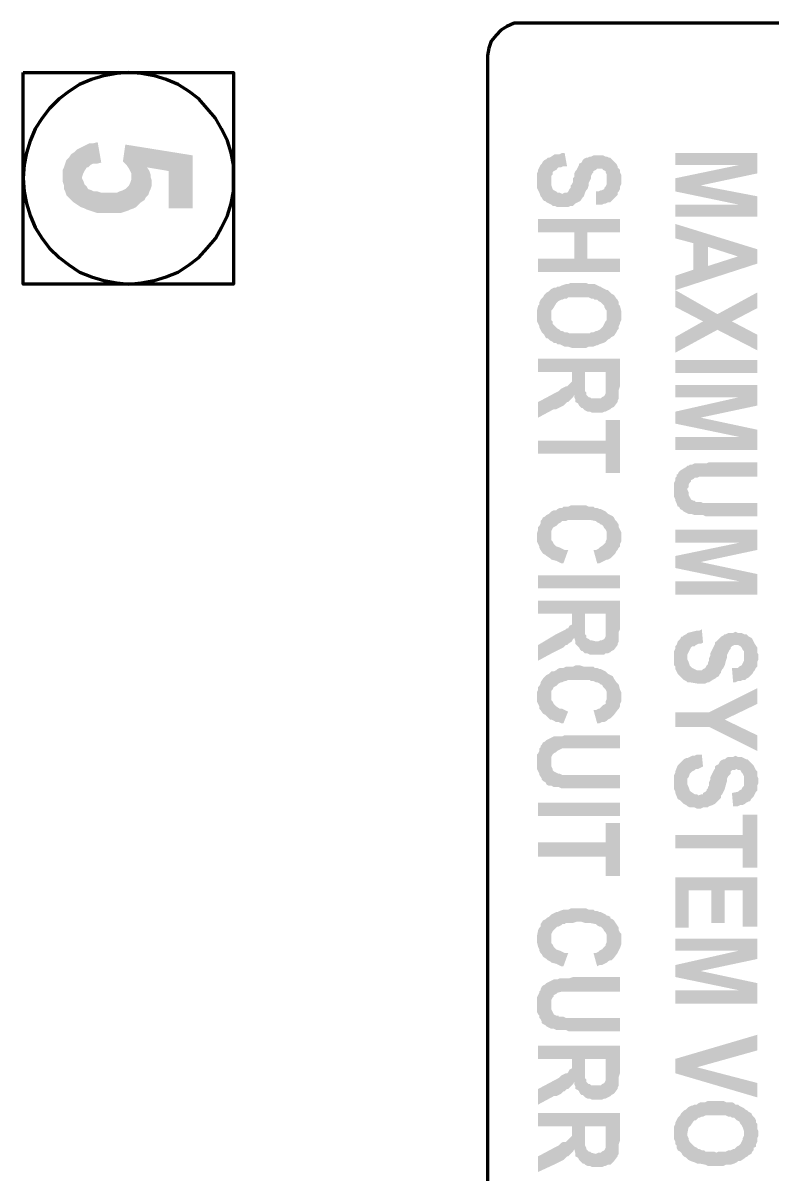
# Model space of a CAD drawing. Header units: inches. Extents: x -186 to 186, y -282 to 282.
# Drawn here: x -147.11 to -124.03, y -114.46 to -79 of the extents above; entities that cross this region are included whole.
import ezdxf

# ---------------------------------------------------------------- set-up
doc = ezdxf.new("R2010")
doc.units = ezdxf.units.IN
doc.header["$MEASUREMENT"] = 0
doc.layers.add('H', color=7, linetype='CONTINUOUS', lineweight=100)
doc.layers.add('P', color=250, linetype='CONTINUOUS', lineweight=100)

msp = doc.modelspace()

# ---------------------------------------------------------------- hatches: boundary and pattern name
at = {"layer": 'H', "linetype": 'Continuous'}
for points in [[(-144.704, -83.296), (-144.815, -82.667), (-144.963, -82.704), (-145.074, -82.704), (-145.296, -82.815), (-145.37, -82.852), (-145.444, -82.889), (-145.519, -82.963), (-145.63, -83.037), (-145.704, -83.148), (-145.778, -83.222), (-145.815, -83.333), (-145.852, -83.444), (-145.889, -83.519), (-145.889, -83.63), (-145.889, -83.889), (-145.852, -84), (-145.852, -84.111), (-145.815, -84.185), (-145.778, -84.296), (-145.704, -84.37), (-145.63, -84.444), (-145.556, -84.519), (-145.444, -84.593), (-145.333, -84.667), (-145.296, -83.778), (-145.296, -83.741), (-145.259, -83.63), (-145.222, -83.556), (-145.148, -83.444), (-145.111, -83.444), (-145.037, -83.37), (-144.963, -83.333), (-144.852, -83.333)], [(-141.889, -84.704), (-141.889, -83.074), (-143.963, -82.741), (-144.037, -83.259), (-144, -83.296), (-143.926, -83.37), (-143.852, -83.481), (-143.815, -83.556), (-143.778, -83.63), (-143.778, -83.741), (-143.704, -84.704), (-143.63, -84.667), (-143.556, -84.593), (-143.481, -84.519), (-143.37, -84.444), (-143.333, -84.37), (-143.296, -83.444), (-142.63, -83.556), (-142.63, -84.704)], [(-128.704, -83.815), (-128.704, -83.741), (-128.704, -83.667), (-128.741, -83.593), (-128.741, -83.519), (-128.778, -83.481), (-128.815, -83.444), (-128.815, -83.407), (-128.852, -83.333), (-128.889, -83.296), (-128.926, -83.259), (-129, -83.185), (-129.037, -83.148), (-129.074, -83.148), (-129.148, -83.111), (-129.185, -83.111), (-129.259, -83.074), (-129.333, -83.074), (-129.407, -83.074), (-129.481, -83.074), (-129.556, -83.074), (-129.63, -83.111), (-129.667, -83.111), (-129.741, -83.148), (-129.778, -83.148), (-129.852, -83.185), (-129.889, -83.222), (-129.926, -83.296), (-130, -83.333), (-130, -83.37), (-130.037, -83.444), (-130.074, -83.519), (-130.111, -83.556), (-130.148, -83.63), (-130.148, -83.741), (-130.185, -83.778), (-130.185, -83.889), (-130.222, -83.963), (-130.259, -84), (-130.259, -84.074), (-130.296, -84.111), (-130.333, -84.185), (-130.37, -84.222), (-130.407, -84.222), (-130.444, -84.222), (-130.519, -84.259), (-130.593, -84.222), (-130.667, -84.222), (-130.704, -84.185), (-130.778, -84.148), (-130.815, -84.111), (-130.852, -84), (-130.852, -83.926), (-130.852, -83.852), (-130.926, -83.148), (-130.963, -83.148), (-131, -83.185), (-131.074, -83.222), (-131.111, -83.259), (-131.148, -83.333), (-131.185, -83.37), (-131.259, -83.519), (-131.259, -83.556), (-131.296, -83.63), (-131.296, -83.704), (-131.296, -83.926), (-131.296, -84), (-131.296, -84.074), (-131.259, -84.148), (-131.222, -84.222), (-131.185, -84.333), (-131.148, -84.37), (-131.111, -84.444), (-131.074, -84.481), (-131.037, -84.481), (-131, -84.519), (-130.926, -84.556), (-130.852, -84.593), (-130.815, -84.63), (-130.741, -84.63), (-130.667, -84.667), (-130.593, -84.667), (-130.481, -84.667), (-130.407, -84.667), (-130.333, -84.667), (-130.259, -84.63), (-130.185, -84.63), (-130.111, -84.556), (-130.037, -84.519), (-129.963, -84.481), (-129.889, -84.37), (-129.852, -84.333), (-129.815, -84.222), (-129.778, -84.148), (-129.741, -84.111), (-129.704, -84), (-129.704, -83.926), (-129.667, -83.852), (-129.63, -83.778), (-129.63, -83.704), (-129.593, -83.63), (-129.556, -83.593), (-129.556, -83.556), (-129.481, -83.519), (-129.444, -83.481), (-129.37, -83.481), (-129.296, -83.481), (-129.259, -83.519), (-129.185, -83.556), (-129.185, -83.593), (-129.148, -83.667), (-129.148, -83.741), (-129.148, -83.815), (-129.111, -84.519), (-129.037, -84.519), (-129, -84.481), (-128.963, -84.444), (-128.889, -84.37), (-128.852, -84.333), (-128.815, -84.296), (-128.815, -84.222), (-128.778, -84.185), (-128.741, -84.111), (-128.741, -84.037), (-128.704, -83.963), (-128.704, -83.889)], [(-130.37, -83.407), (-130.444, -83), (-130.519, -83), (-130.593, -83.037), (-130.667, -83.037), (-130.741, -83.037), (-130.852, -83.111), (-130.926, -83.148), (-130.852, -83.852), (-130.852, -83.778), (-130.852, -83.704), (-130.815, -83.667), (-130.815, -83.593), (-130.778, -83.556), (-130.704, -83.519), (-130.667, -83.481), (-130.63, -83.444), (-130.556, -83.444), (-130.481, -83.407)], [(-124.519, -83.63), (-124.519, -83), (-127.037, -83), (-127.037, -83.37), (-125.074, -83.37)], [(-143.148, -83.889), (-143.148, -83.852), (-143.185, -83.741), (-143.185, -83.667), (-143.222, -83.556), (-143.296, -83.444), (-143.333, -84.37), (-143.259, -84.296), (-143.222, -84.185), (-143.185, -84.111), (-143.148, -84)], [(-124.519, -83.63), (-125.074, -83.37), (-127.037, -83.778), (-126.259, -84)], [(-143.704, -84.704), (-143.778, -83.741), (-143.778, -83.815), (-143.815, -83.926), (-143.852, -84), (-143.963, -84.111), (-144.037, -84.148), (-144.148, -84.185), (-144.222, -84.222), (-144.37, -84.222), (-144.593, -84.222), (-144.704, -84.222), (-144.815, -84.185), (-144.926, -84.185), (-145, -84.148), (-145.111, -84.111), (-145.148, -84.037), (-145.222, -83.963), (-145.259, -83.852), (-145.296, -83.778), (-145.333, -84.667), (-145.222, -84.704), (-145.148, -84.741), (-145.037, -84.778), (-144.926, -84.815), (-144.815, -84.852), (-144.704, -84.852), (-144.593, -84.852), (-144.333, -84.852), (-144.222, -84.852), (-144.111, -84.852), (-144, -84.815), (-143.889, -84.778), (-143.815, -84.741)], [(-129.111, -84.519), (-129.148, -83.815), (-129.148, -83.889), (-129.148, -83.963), (-129.185, -84.037), (-129.222, -84.074), (-129.222, -84.111), (-129.296, -84.148), (-129.333, -84.148), (-129.407, -84.185), (-129.481, -84.185), (-129.481, -84.593), (-129.37, -84.593), (-129.296, -84.593), (-129.222, -84.556), (-129.185, -84.556)], [(-124.519, -84.963), (-124.519, -84.333), (-126.259, -84), (-127.037, -83.778), (-127.037, -84.185), (-125.074, -84.593)], [(-124.519, -84.963), (-125.074, -84.593), (-127.037, -84.593), (-127.037, -84.963)], [(-128.741, -85.444), (-128.741, -85.037), (-131.259, -85.037), (-131.259, -85.444), (-130.148, -85.444), (-130.148, -86.259), (-129.741, -85.444)], [(-128.741, -86.667), (-128.741, -86.259), (-129.741, -86.259), (-129.741, -85.444), (-130.148, -86.259), (-131.259, -86.259), (-131.259, -86.667)], [(-124.519, -86.407), (-124.519, -85.963), (-127.037, -85.185), (-127.037, -85.63), (-126.481, -85.778), (-126.481, -86.593), (-126.037, -85.889), (-125.111, -86.185)], [(-124.519, -86.407), (-125.111, -86.185), (-126.037, -86.481), (-126.037, -85.889), (-126.481, -86.593), (-127.037, -86.778), (-127.037, -87.222)], [(-128.704, -88), (-128.704, -87.926), (-128.704, -87.852), (-128.741, -87.704), (-128.778, -87.667), (-128.778, -87.593), (-128.815, -87.519), (-128.852, -87.481), (-128.926, -87.37), (-129, -87.333), (-129.037, -87.296), (-129.111, -87.222), (-129.148, -87.222), (-129.222, -87.185), (-129.296, -87.148), (-129.333, -87.111), (-129.37, -87.111), (-129.444, -87.074), (-129.519, -87.037), (-129.63, -87.037), (-129.704, -87.037), (-129.778, -87), (-129.852, -87), (-129.926, -87), (-130.111, -87), (-130.185, -87), (-130.259, -87), (-130.333, -87.037), (-130.407, -87.037), (-130.519, -87.074), (-130.593, -87.111), (-130.667, -87.111), (-130.704, -87.148), (-130.778, -87.148), (-130.852, -87.185), (-130.889, -87.222), (-130.926, -87.259), (-131, -87.296), (-131.037, -87.333), (-131.074, -87.37), (-131.111, -87.444), (-131.148, -87.481), (-131.185, -87.519), (-131.222, -87.593), (-131.222, -87.667), (-131.259, -87.704), (-131.296, -87.852), (-131.296, -88.111), (-131.296, -88.185), (-131.259, -88.259), (-131.222, -88.333), (-131.222, -88.37), (-131.185, -88.444), (-131.148, -88.519), (-131.111, -88.556), (-131.074, -88.593), (-131.037, -88.667), (-131, -88.704), (-130.963, -88.704), (-130.926, -88.741), (-130.889, -88.778), (-130.852, -88), (-130.852, -87.926), (-130.852, -87.852), (-130.815, -87.815), (-130.704, -87.63), (-130.667, -87.593), (-130.63, -87.556), (-130.556, -87.519), (-130.519, -87.519), (-130.444, -87.481), (-130.37, -87.481), (-130.333, -87.444), (-130.222, -87.444), (-130.185, -87.444), (-130.074, -87.444), (-129.926, -87.444), (-129.852, -87.444), (-129.778, -87.444), (-129.704, -87.444), (-129.63, -87.481), (-129.556, -87.481), (-129.519, -87.519), (-129.444, -87.519), (-129.407, -87.556), (-129.333, -87.593), (-129.296, -87.63), (-129.222, -87.704), (-129.222, -87.741), (-129.185, -87.815), (-129.148, -87.852), (-129.148, -87.926), (-129.148, -88), (-129.111, -88.741), (-129.037, -88.704), (-129, -88.667), (-128.926, -88.63), (-128.852, -88.519), (-128.815, -88.444), (-128.778, -88.407), (-128.778, -88.333), (-128.741, -88.259), (-128.741, -88.222), (-128.704, -88.148), (-128.704, -88.074)], [(-125.741, -87.963), (-127.037, -87.222), (-127.037, -87.741), (-126.185, -88.185)], [(-124.519, -87.778), (-124.519, -87.296), (-125.741, -87.963), (-126.185, -88.185), (-127.037, -88.667), (-127.037, -89.148), (-125.741, -88.444), (-125.296, -88.185)], [(-129.111, -88.741), (-129.148, -88), (-129.148, -88.074), (-129.148, -88.148), (-129.185, -88.185), (-129.222, -88.259), (-129.259, -88.333), (-129.296, -88.37), (-129.333, -88.407), (-129.37, -88.444), (-129.444, -88.481), (-129.481, -88.481), (-129.556, -88.519), (-129.63, -88.519), (-129.667, -88.556), (-129.741, -88.556), (-129.815, -88.556), (-129.889, -88.556), (-130, -88.556), (-130.074, -88.556), (-130.148, -88.556), (-130.222, -88.556), (-130.296, -88.556), (-130.37, -88.519), (-130.444, -88.519), (-130.519, -88.481), (-130.556, -88.481), (-130.593, -88.444), (-130.667, -88.407), (-130.704, -88.37), (-130.778, -88.296), (-130.815, -88.259), (-130.815, -88.185), (-130.852, -88.148), (-130.852, -88.074), (-130.852, -88), (-130.889, -88.778), (-130.815, -88.815), (-130.778, -88.852), (-130.704, -88.852), (-130.667, -88.889), (-130.593, -88.889), (-130.519, -88.926), (-130.444, -88.963), (-130.37, -88.963), (-130.333, -88.963), (-130.222, -89), (-130.074, -89), (-130, -89), (-129.926, -89), (-129.778, -89), (-129.704, -88.963), (-129.63, -88.963), (-129.556, -88.963), (-129.481, -88.926), (-129.444, -88.926), (-129.37, -88.889), (-129.259, -88.852), (-129.185, -88.815), (-129.148, -88.778)], [(-124.519, -89.074), (-124.519, -88.593), (-125.296, -88.185), (-125.741, -88.444)], [(-128.741, -90.185), (-128.741, -89.333), (-131.259, -89.333), (-131.259, -89.741), (-130.222, -89.741), (-130.222, -89.815), (-130.185, -90.519), (-130.148, -90.444), (-130.148, -90.519), (-130.111, -90.593), (-130.111, -90.667), (-130.037, -90.704), (-130, -90.778), (-129.963, -90.815), (-129.926, -90.852), (-129.889, -90.852), (-129.852, -90.889), (-129.815, -89.741), (-129.185, -89.741), (-129.185, -90.963), (-129.111, -90.926), (-129.037, -90.889), (-129, -90.852), (-128.926, -90.815), (-128.815, -90.667), (-128.815, -90.63), (-128.778, -90.556), (-128.778, -90.519), (-128.778, -90.444), (-128.778, -90.296)], [(-127.037, -89.778), (-124.519, -89.778), (-124.519, -89.37), (-127.037, -89.37)], [(-130.185, -90.519), (-130.222, -89.815), (-130.222, -89.889), (-130.222, -89.963), (-130.222, -90.037), (-130.296, -90.111), (-130.333, -90.148), (-130.37, -90.185), (-130.407, -90.185), (-130.481, -90.222), (-130.556, -90.259), (-130.63, -90.333), (-130.704, -90.37), (-131.259, -90.667), (-131.259, -91.148), (-130.778, -90.889), (-130.704, -90.889), (-130.63, -90.852), (-130.556, -90.815), (-130.481, -90.778), (-130.444, -90.741), (-130.407, -90.704), (-130.37, -90.667), (-130.333, -90.667), (-130.296, -90.63), (-130.222, -90.556)], [(-129.185, -90.963), (-129.185, -90.037), (-129.185, -90.222), (-129.185, -90.296), (-129.185, -90.37), (-129.185, -90.407), (-129.222, -90.481), (-129.296, -90.519), (-129.333, -90.556), (-129.407, -90.556), (-129.481, -90.556), (-129.556, -90.556), (-129.63, -90.556), (-129.667, -90.519), (-129.704, -90.519), (-129.778, -90.444), (-129.778, -90.407), (-129.778, -90.37), (-129.815, -90.333), (-129.815, -90.222), (-129.815, -90.148), (-129.815, -89.741), (-129.852, -90.889), (-129.815, -90.926), (-129.741, -90.963), (-129.667, -90.963), (-129.593, -91), (-129.296, -91), (-129.222, -90.963)], [(-124.519, -90.778), (-124.519, -90.148), (-127.037, -90.148), (-127.037, -90.519), (-125.074, -90.519)], [(-124.519, -90.778), (-125.074, -90.519), (-127.037, -90.963), (-126.259, -91.148)], [(-124.519, -92.148), (-124.519, -91.519), (-126.259, -91.148), (-127.037, -90.963), (-127.037, -91.333), (-125.074, -91.741)], [(-128.741, -92.852), (-128.741, -91.222), (-129.185, -91.222), (-129.185, -91.852), (-131.259, -91.852), (-131.259, -92.259), (-129.185, -92.259), (-129.185, -92.852)], [(-124.519, -92.148), (-125.074, -91.741), (-127.037, -91.741), (-127.037, -92.148)], [(-124.519, -92.963), (-124.519, -92.519), (-126, -92.519), (-126.074, -92.556), (-126.222, -92.556), (-126.333, -92.556), (-126.37, -92.556), (-126.444, -92.556), (-126.519, -92.593), (-126.556, -92.593), (-126.593, -92.593), (-126.63, -92.63), (-126.667, -92.63), (-126.667, -93.37), (-126.667, -93.333), (-126.63, -93.296), (-126.63, -93.222), (-126.593, -93.148), (-126.556, -93.111), (-126.556, -93.074), (-126.481, -93.037), (-126.444, -93), (-126.37, -93), (-126.296, -92.963), (-126.148, -92.963), (-126.074, -92.963), (-125.889, -92.963)], [(-124.519, -94.185), (-124.519, -93.778), (-126.185, -93.778), (-126.259, -93.741), (-126.333, -93.741), (-126.37, -93.741), (-126.407, -93.741), (-126.444, -93.704), (-126.481, -93.704), (-126.556, -93.667), (-126.593, -93.593), (-126.63, -93.519), (-126.63, -93.444), (-126.667, -93.37), (-126.667, -92.63), (-126.704, -92.667), (-126.889, -92.778), (-126.926, -92.815), (-126.963, -92.889), (-127, -92.889), (-127, -92.963), (-127.037, -93), (-127.037, -93.074), (-127.074, -93.148), (-127.074, -93.222), (-127.074, -93.519), (-127.074, -93.593), (-127.037, -93.667), (-127.037, -93.704), (-127, -93.778), (-126.963, -93.889), (-126.926, -93.889), (-126.889, -93.963), (-126.815, -94), (-126.778, -94.037), (-126.704, -94.074), (-126.63, -94.111), (-126.556, -94.111), (-126.444, -94.148), (-126.407, -94.148), (-126.333, -94.148), (-126.185, -94.148), (-126.111, -94.185), (-125.852, -94.185)], [(-129.111, -94.111), (-129.148, -94.074), (-129.185, -94.037), (-129.259, -94), (-129.333, -93.963), (-129.37, -93.963), (-129.444, -93.926), (-129.519, -93.926), (-129.556, -93.889), (-129.63, -93.889), (-129.704, -93.889), (-129.778, -93.852), (-129.852, -93.852), (-129.963, -93.852), (-130.111, -93.852), (-130.185, -93.852), (-130.259, -93.852), (-130.333, -93.889), (-130.407, -93.889), (-130.481, -93.889), (-130.519, -93.926), (-130.593, -93.926), (-130.667, -93.963), (-130.704, -94), (-130.778, -94), (-130.852, -94.037), (-130.889, -94.074), (-130.852, -94.778), (-130.852, -94.704), (-130.852, -94.63), (-130.815, -94.556), (-130.778, -94.519), (-130.704, -94.481), (-130.667, -94.444), (-130.63, -94.407), (-130.556, -94.37), (-130.519, -94.333), (-130.444, -94.333), (-130.407, -94.333), (-130.333, -94.296), (-130.259, -94.296), (-130.185, -94.296), (-130.074, -94.296), (-129.926, -94.296), (-129.815, -94.296), (-129.741, -94.296), (-129.667, -94.296), (-129.481, -94.333), (-129.444, -94.37), (-129.37, -94.407), (-129.333, -94.444), (-129.296, -94.444), (-129.259, -94.481), (-129.222, -94.556), (-129.185, -94.593), (-129.148, -94.667), (-129.148, -94.741), (-129.148, -94.815)], [(-130.333, -95.222), (-130.37, -95.222), (-130.444, -95.222), (-130.593, -95.148), (-130.704, -95.111), (-130.741, -95.074), (-130.778, -95.037), (-130.815, -94.963), (-130.852, -94.926), (-130.852, -94.852), (-130.852, -94.778), (-130.889, -94.074), (-130.926, -94.111), (-131, -94.148), (-131.037, -94.185), (-131.111, -94.222), (-131.148, -94.296), (-131.185, -94.333), (-131.185, -94.407), (-131.222, -94.481), (-131.259, -94.519), (-131.259, -94.593), (-131.296, -94.704), (-131.296, -94.889), (-131.296, -94.963), (-131.259, -95.037), (-131.222, -95.111), (-131.222, -95.148), (-131.185, -95.222), (-131.111, -95.333), (-131.037, -95.37), (-131, -95.407), (-130.889, -95.481), (-130.852, -95.519), (-130.704, -95.556), (-130.63, -95.593), (-130.556, -95.63), (-130.481, -95.63)], [(-128.704, -94.815), (-128.704, -94.778), (-128.704, -94.704), (-128.704, -94.667), (-128.741, -94.593), (-128.778, -94.519), (-128.778, -94.444), (-128.852, -94.333), (-128.889, -94.296), (-128.926, -94.222), (-128.963, -94.185), (-129.037, -94.148), (-129.111, -94.111), (-129.148, -94.815), (-129.148, -94.889), (-129.185, -94.963), (-129.185, -95), (-129.259, -95.074), (-129.37, -95.148), (-129.407, -95.185), (-129.481, -95.222), (-129.556, -95.222), (-129.444, -95.63), (-129.37, -95.63), (-129.296, -95.593), (-129.222, -95.556), (-129.148, -95.519), (-129.111, -95.519), (-129.037, -95.481), (-129, -95.444), (-128.926, -95.37), (-128.889, -95.333), (-128.852, -95.259), (-128.815, -95.222), (-128.778, -95.148), (-128.741, -95.111), (-128.741, -95.037), (-128.704, -94.963), (-128.704, -94.889)], [(-124.519, -95.222), (-124.519, -94.593), (-127.037, -94.593), (-127.037, -95), (-125.074, -95)], [(-124.519, -95.222), (-125.074, -95), (-127.037, -95.407), (-126.259, -95.593)], [(-124.519, -96.593), (-124.519, -95.963), (-126.259, -95.593), (-127.037, -95.407), (-127.037, -95.778), (-125.074, -96.185)], [(-131.259, -96.407), (-128.741, -96.407), (-128.741, -96), (-131.259, -96)], [(-124.519, -96.593), (-125.074, -96.185), (-127.037, -96.185), (-127.037, -96.593)], [(-128.741, -97.667), (-128.741, -96.778), (-131.259, -96.778), (-131.259, -97.185), (-130.222, -97.185), (-130.222, -97.296), (-130.185, -97.963), (-130.148, -97.926), (-130.111, -98.037), (-130.111, -98.111), (-130.037, -98.185), (-130, -98.222), (-129.963, -98.296), (-129.926, -98.333), (-129.889, -98.333), (-129.852, -98.37), (-129.815, -97.185), (-129.185, -97.185), (-129.185, -98.407), (-129.111, -98.407), (-129.037, -98.37), (-129, -98.333), (-128.926, -98.296), (-128.815, -98.148), (-128.815, -98.111), (-128.778, -98.037), (-128.778, -97.963), (-128.778, -97.889), (-128.778, -97.741)], [(-130.185, -97.963), (-130.222, -97.296), (-130.222, -97.37), (-130.222, -97.444), (-130.222, -97.481), (-130.222, -97.519), (-130.296, -97.556), (-130.333, -97.63), (-130.37, -97.63), (-130.407, -97.667), (-130.481, -97.704), (-130.556, -97.741), (-130.63, -97.778), (-130.704, -97.815), (-131.259, -98.148), (-131.259, -98.63), (-130.778, -98.37), (-130.704, -98.333), (-130.63, -98.296), (-130.556, -98.259), (-130.481, -98.222), (-130.444, -98.185), (-130.407, -98.148), (-130.37, -98.148), (-130.333, -98.111), (-130.222, -98.037)], [(-129.185, -98.407), (-129.185, -97.519), (-129.185, -97.704), (-129.185, -97.778), (-129.185, -97.815), (-129.185, -97.852), (-129.185, -97.889), (-129.222, -97.963), (-129.296, -98), (-129.333, -98), (-129.407, -98.037), (-129.481, -98.037), (-129.63, -98), (-129.667, -98), (-129.704, -97.963), (-129.778, -97.926), (-129.778, -97.852), (-129.815, -97.815), (-129.815, -97.704), (-129.815, -97.593), (-129.815, -97.185), (-129.852, -98.37), (-129.815, -98.407), (-129.741, -98.407), (-129.667, -98.444), (-129.593, -98.444), (-129.296, -98.444), (-129.222, -98.444)], [(-124.481, -98.519), (-124.481, -98.444), (-124.519, -98.37), (-124.519, -98.296), (-124.519, -98.222), (-124.593, -98.111), (-124.63, -98.037), (-124.667, -97.963), (-124.704, -97.926), (-124.778, -97.889), (-124.815, -97.852), (-124.852, -97.815), (-124.926, -97.815), (-125, -97.778), (-125.037, -97.778), (-125.111, -97.778), (-125.185, -97.741), (-125.259, -97.778), (-125.333, -97.778), (-125.407, -97.778), (-125.481, -97.815), (-125.519, -97.815), (-125.556, -97.852), (-125.63, -97.889), (-125.667, -97.926), (-125.704, -97.963), (-125.778, -98.037), (-125.815, -98.074), (-125.815, -98.111), (-125.852, -98.185), (-125.889, -98.259), (-125.926, -98.333), (-125.963, -98.407), (-125.963, -98.481), (-126, -98.556), (-126, -98.63), (-126.037, -98.704), (-126.037, -98.741), (-126.074, -98.778), (-126.111, -98.852), (-126.185, -98.889), (-126.222, -98.926), (-126.333, -98.926), (-126.37, -98.926), (-126.444, -98.889), (-126.519, -98.852), (-126.556, -98.815), (-126.593, -98.778), (-126.63, -98.667), (-126.667, -98.593), (-126.667, -98.519), (-126.704, -97.815), (-126.778, -97.852), (-126.815, -97.889), (-126.852, -97.889), (-126.889, -97.963), (-126.926, -98), (-126.963, -98.037), (-127, -98.148), (-127.037, -98.185), (-127.037, -98.259), (-127.074, -98.333), (-127.074, -98.37), (-127.074, -98.593), (-127.074, -98.667), (-127.074, -98.778), (-127.037, -98.815), (-127.037, -98.889), (-126.963, -99.037), (-126.889, -99.111), (-126.852, -99.148), (-126.815, -99.185), (-126.778, -99.222), (-126.704, -99.259), (-126.667, -99.296), (-126.593, -99.296), (-126.37, -99.333), (-126.259, -99.333), (-126.185, -99.333), (-126.111, -99.333), (-126.037, -99.296), (-126, -99.296), (-125.889, -99.222), (-125.815, -99.185), (-125.778, -99.148), (-125.704, -99.111), (-125.667, -99.037), (-125.63, -99), (-125.63, -98.963), (-125.593, -98.889), (-125.556, -98.852), (-125.519, -98.778), (-125.481, -98.63), (-125.444, -98.519), (-125.444, -98.444), (-125.407, -98.37), (-125.37, -98.296), (-125.333, -98.259), (-125.333, -98.222), (-125.296, -98.185), (-125.222, -98.148), (-125.148, -98.148), (-125.111, -98.148), (-125.037, -98.185), (-125, -98.222), (-124.963, -98.296), (-124.926, -98.333), (-124.926, -98.407), (-124.926, -98.481), (-124.889, -99.222), (-124.852, -99.185), (-124.778, -99.148), (-124.741, -99.111), (-124.704, -99.074), (-124.667, -99.037), (-124.63, -98.963), (-124.593, -98.926), (-124.556, -98.852), (-124.519, -98.815), (-124.519, -98.741), (-124.519, -98.667), (-124.481, -98.593)], [(-126.185, -98.074), (-126.222, -97.667), (-126.296, -97.704), (-126.37, -97.704), (-126.519, -97.741), (-126.667, -97.778), (-126.704, -97.815), (-126.667, -98.519), (-126.667, -98.444), (-126.63, -98.37), (-126.593, -98.296), (-126.556, -98.222), (-126.519, -98.185), (-126.444, -98.185), (-126.407, -98.148), (-126.333, -98.111), (-126.259, -98.111)], [(-124.889, -99.222), (-124.926, -98.481), (-124.926, -98.556), (-124.926, -98.63), (-124.963, -98.704), (-125, -98.778), (-125.074, -98.815), (-125.111, -98.852), (-125.185, -98.852), (-125.296, -98.852), (-125.259, -99.296), (-125.185, -99.296), (-125.111, -99.259), (-125.037, -99.259), (-124.963, -99.222)], [(-129.111, -99.037), (-129.148, -99), (-129.185, -98.963), (-129.259, -98.926), (-129.333, -98.889), (-129.37, -98.889), (-129.444, -98.852), (-129.519, -98.852), (-129.556, -98.815), (-129.63, -98.815), (-129.704, -98.815), (-129.778, -98.815), (-129.852, -98.815), (-129.963, -98.778), (-130.111, -98.778), (-130.185, -98.815), (-130.259, -98.815), (-130.333, -98.815), (-130.407, -98.815), (-130.481, -98.852), (-130.519, -98.852), (-130.593, -98.852), (-130.667, -98.889), (-130.704, -98.926), (-130.778, -98.963), (-130.852, -98.963), (-130.889, -99), (-130.852, -99.704), (-130.852, -99.63), (-130.852, -99.556), (-130.815, -99.519), (-130.778, -99.444), (-130.704, -99.407), (-130.667, -99.37), (-130.63, -99.333), (-130.556, -99.296), (-130.519, -99.296), (-130.444, -99.259), (-130.407, -99.259), (-130.333, -99.222), (-130.259, -99.222), (-130.185, -99.222), (-130.074, -99.222), (-129.926, -99.222), (-129.815, -99.222), (-129.741, -99.222), (-129.667, -99.222), (-129.63, -99.259), (-129.556, -99.259), (-129.481, -99.296), (-129.444, -99.296), (-129.37, -99.333), (-129.333, -99.37), (-129.296, -99.37), (-129.259, -99.444), (-129.222, -99.481), (-129.185, -99.519), (-129.148, -99.593), (-129.148, -99.667), (-129.148, -99.741)], [(-130.333, -100.185), (-130.37, -100.185), (-130.444, -100.148), (-130.519, -100.111), (-130.593, -100.111), (-130.704, -100.037), (-130.741, -100), (-130.778, -99.963), (-130.815, -99.889), (-130.852, -99.852), (-130.852, -99.704), (-130.889, -99), (-130.926, -99.037), (-131, -99.074), (-131.037, -99.111), (-131.111, -99.185), (-131.185, -99.296), (-131.185, -99.333), (-131.222, -99.407), (-131.259, -99.444), (-131.259, -99.519), (-131.296, -99.593), (-131.296, -99.667), (-131.296, -99.852), (-131.296, -99.889), (-131.259, -99.963), (-131.222, -100.037), (-131.222, -100.111), (-131.185, -100.148), (-131.111, -100.259), (-131.037, -100.296), (-131, -100.333), (-130.889, -100.444), (-130.852, -100.444), (-130.778, -100.481), (-130.704, -100.519), (-130.63, -100.519), (-130.556, -100.556), (-130.481, -100.556)], [(-128.704, -99.778), (-128.704, -99.704), (-128.704, -99.667), (-128.704, -99.593), (-128.741, -99.519), (-128.778, -99.37), (-128.852, -99.296), (-128.926, -99.185), (-128.963, -99.111), (-129.037, -99.074), (-129.111, -99.037), (-129.148, -99.741), (-129.148, -99.815), (-129.185, -99.889), (-129.185, -99.963), (-129.259, -100), (-129.37, -100.111), (-129.407, -100.111), (-129.481, -100.148), (-129.556, -100.148), (-129.444, -100.556), (-129.37, -100.556), (-129.296, -100.519), (-129.222, -100.519), (-129.148, -100.481), (-129.111, -100.444), (-129.037, -100.407), (-129, -100.37), (-128.926, -100.296), (-128.815, -100.148), (-128.778, -100.111), (-128.741, -100.037), (-128.741, -99.963), (-128.704, -99.889), (-128.704, -99.815)], [(-124.519, -99.963), (-124.519, -99.481), (-126, -100.222), (-125.519, -100.444)], [(-124.519, -101.407), (-124.519, -100.926), (-125.519, -100.444), (-126, -100.222), (-127.037, -100.222), (-127.037, -100.667), (-126, -100.667)], [(-128.741, -102.556), (-128.741, -102.148), (-130.407, -102.148), (-130.481, -102.148), (-130.519, -102.148), (-130.593, -102.111), (-130.63, -102.111), (-130.704, -102.074), (-130.778, -102.037), (-130.815, -102), (-130.815, -101.963), (-130.852, -101.889), (-130.852, -101.815), (-130.852, -101.778), (-130.852, -101), (-130.926, -101.037), (-131, -101.074), (-131.037, -101.111), (-131.111, -101.148), (-131.148, -101.222), (-131.185, -101.259), (-131.185, -101.296), (-131.222, -101.333), (-131.222, -101.407), (-131.259, -101.481), (-131.296, -101.519), (-131.296, -101.63), (-131.296, -101.889), (-131.296, -101.963), (-131.259, -102.037), (-131.222, -102.111), (-131.222, -102.148), (-131.148, -102.259), (-131.148, -102.296), (-131.111, -102.333), (-131.037, -102.37), (-131, -102.444), (-130.926, -102.481), (-130.852, -102.481), (-130.778, -102.519), (-130.704, -102.519), (-130.667, -102.519), (-130.63, -102.519), (-130.556, -102.556), (-130.407, -102.556), (-130.333, -102.556), (-130.074, -102.556)], [(-128.741, -101.333), (-128.741, -100.926), (-130.185, -100.926), (-130.296, -100.926), (-130.444, -100.926), (-130.519, -100.963), (-130.593, -100.963), (-130.667, -100.963), (-130.704, -100.963), (-130.778, -100.963), (-130.852, -101), (-130.852, -101.778), (-130.852, -101.741), (-130.852, -101.667), (-130.852, -101.593), (-130.815, -101.519), (-130.778, -101.481), (-130.704, -101.444), (-130.667, -101.407), (-130.519, -101.333), (-130.37, -101.333), (-130.296, -101.333), (-130.111, -101.333)], [(-124.481, -102.333), (-124.481, -102.259), (-124.519, -102.185), (-124.519, -102.111), (-124.519, -102.037), (-124.556, -102), (-124.593, -101.926), (-124.63, -101.852), (-124.667, -101.815), (-124.704, -101.778), (-124.778, -101.704), (-124.815, -101.667), (-124.852, -101.667), (-124.926, -101.63), (-125, -101.593), (-125.037, -101.593), (-125.111, -101.593), (-125.185, -101.556), (-125.259, -101.593), (-125.333, -101.593), (-125.407, -101.593), (-125.481, -101.63), (-125.519, -101.667), (-125.556, -101.667), (-125.63, -101.704), (-125.667, -101.741), (-125.704, -101.815), (-125.778, -101.852), (-125.815, -101.889), (-125.815, -101.963), (-125.852, -102), (-125.889, -102.074), (-125.926, -102.148), (-125.963, -102.222), (-125.963, -102.296), (-126, -102.37), (-126, -102.481), (-126.037, -102.519), (-126.037, -102.556), (-126.074, -102.593), (-126.074, -102.63), (-126.111, -102.667), (-126.185, -102.704), (-126.185, -102.741), (-126.222, -102.741), (-126.333, -102.778), (-126.37, -102.741), (-126.444, -102.741), (-126.556, -102.667), (-126.593, -102.63), (-126.63, -102.519), (-126.667, -102.444), (-126.667, -102.37), (-126.704, -101.63), (-126.778, -101.667), (-126.815, -101.704), (-126.852, -101.741), (-126.889, -101.778), (-126.926, -101.815), (-126.963, -101.852), (-127.037, -102.037), (-127.037, -102.074), (-127.074, -102.148), (-127.074, -102.185), (-127.074, -102.444), (-127.074, -102.519), (-127.074, -102.593), (-127.037, -102.667), (-127.037, -102.704), (-126.963, -102.889), (-126.889, -102.926), (-126.852, -102.963), (-126.815, -103), (-126.778, -103.037), (-126.704, -103.074), (-126.667, -103.111), (-126.593, -103.148), (-126.519, -103.148), (-126.444, -103.148), (-126.37, -103.185), (-126.259, -103.185), (-126.185, -103.148), (-126.111, -103.148), (-126.037, -103.148), (-126, -103.111), (-125.889, -103.074), (-125.815, -103.037), (-125.778, -103), (-125.704, -102.926), (-125.667, -102.889), (-125.63, -102.852), (-125.63, -102.778), (-125.593, -102.741), (-125.556, -102.667), (-125.519, -102.593), (-125.481, -102.444), (-125.444, -102.333), (-125.444, -102.259), (-125.407, -102.185), (-125.37, -102.148), (-125.333, -102.111), (-125.333, -102.037), (-125.296, -102), (-125.222, -102), (-125.148, -101.963), (-125.111, -102), (-125.037, -102), (-125, -102.074), (-124.963, -102.111), (-124.926, -102.185), (-124.926, -102.222), (-124.926, -102.333), (-124.889, -103.037), (-124.852, -103), (-124.778, -102.963), (-124.741, -102.963), (-124.704, -102.889), (-124.667, -102.852), (-124.63, -102.815), (-124.593, -102.741), (-124.556, -102.667), (-124.519, -102.63), (-124.519, -102.556), (-124.519, -102.481), (-124.481, -102.407)], [(-126.185, -101.889), (-126.222, -101.519), (-126.296, -101.519), (-126.37, -101.519), (-126.444, -101.556), (-126.519, -101.556), (-126.667, -101.63), (-126.704, -101.63), (-126.667, -102.37), (-126.667, -102.259), (-126.63, -102.222), (-126.593, -102.111), (-126.519, -102.037), (-126.444, -102), (-126.407, -101.963), (-126.333, -101.963), (-126.259, -101.926)], [(-124.889, -103.037), (-124.926, -102.333), (-124.926, -102.407), (-124.926, -102.481), (-124.963, -102.519), (-125, -102.593), (-125.074, -102.63), (-125.111, -102.667), (-125.296, -102.704), (-125.259, -103.111), (-125.185, -103.111), (-125.111, -103.111), (-125.037, -103.074), (-124.963, -103.074)], [(-131.259, -103.407), (-128.741, -103.407), (-128.741, -103), (-131.259, -103)], [(-124.519, -105), (-124.519, -103.37), (-124.963, -103.37), (-124.963, -104), (-127.037, -104), (-127.037, -104.407), (-124.963, -104.407), (-124.963, -105)], [(-128.741, -105.259), (-128.741, -103.63), (-129.185, -103.63), (-129.185, -104.222), (-131.259, -104.222), (-131.259, -104.667), (-129.185, -104.667), (-129.185, -105.259)], [(-124.519, -106.815), (-124.519, -105.296), (-127.037, -105.296), (-127.037, -106.852), (-126.63, -106.852), (-126.63, -105.704), (-125.926, -105.704), (-125.926, -106.704), (-125.519, -106.704), (-125.519, -105.704), (-124.963, -105.704), (-124.963, -106.815)], [(-129.111, -106.481), (-129.148, -106.481), (-129.185, -106.444), (-129.259, -106.407), (-129.333, -106.37), (-129.37, -106.37), (-129.444, -106.333), (-129.519, -106.333), (-129.556, -106.296), (-129.63, -106.296), (-129.704, -106.296), (-129.778, -106.259), (-129.852, -106.259), (-129.963, -106.259), (-130.111, -106.259), (-130.185, -106.259), (-130.259, -106.259), (-130.333, -106.296), (-130.407, -106.296), (-130.481, -106.296), (-130.593, -106.333), (-130.667, -106.37), (-130.704, -106.37), (-130.778, -106.407), (-130.852, -106.444), (-130.889, -106.481), (-130.852, -107.185), (-130.852, -107.148), (-130.852, -107.037), (-130.815, -106.963), (-130.778, -106.926), (-130.704, -106.852), (-130.667, -106.815), (-130.63, -106.815), (-130.556, -106.778), (-130.519, -106.741), (-130.444, -106.741), (-130.407, -106.704), (-130.333, -106.704), (-130.259, -106.704), (-130.185, -106.704), (-130.074, -106.667), (-129.926, -106.667), (-129.815, -106.704), (-129.741, -106.704), (-129.667, -106.704), (-129.481, -106.741), (-129.444, -106.778), (-129.37, -106.815), (-129.333, -106.815), (-129.296, -106.852), (-129.259, -106.889), (-129.222, -106.963), (-129.185, -107), (-129.148, -107.074), (-129.148, -107.148), (-129.148, -107.185)], [(-130.333, -107.63), (-130.37, -107.63), (-130.444, -107.63), (-130.593, -107.556), (-130.704, -107.519), (-130.778, -107.444), (-130.815, -107.37), (-130.852, -107.333), (-130.852, -107.259), (-130.852, -107.185), (-130.889, -106.481), (-130.926, -106.519), (-131, -106.556), (-131.037, -106.593), (-131.111, -106.63), (-131.185, -106.741), (-131.185, -106.815), (-131.222, -106.852), (-131.259, -106.926), (-131.296, -107.111), (-131.296, -107.296), (-131.259, -107.444), (-131.222, -107.519), (-131.222, -107.556), (-131.185, -107.63), (-131.148, -107.667), (-131.111, -107.741), (-131, -107.815), (-130.963, -107.852), (-130.889, -107.889), (-130.852, -107.926), (-130.704, -107.963), (-130.63, -108), (-130.556, -108.037), (-130.481, -108.037)], [(-128.704, -107.222), (-128.704, -107.185), (-128.704, -107.111), (-128.704, -107.037), (-128.741, -107), (-128.778, -106.926), (-128.778, -106.852), (-128.852, -106.741), (-128.926, -106.63), (-128.963, -106.593), (-129.037, -106.556), (-129.037, -106.519), (-129.111, -106.481), (-129.148, -107.185), (-129.148, -107.296), (-129.185, -107.37), (-129.185, -107.407), (-129.259, -107.481), (-129.296, -107.519), (-129.37, -107.556), (-129.407, -107.593), (-129.481, -107.63), (-129.556, -107.63), (-129.444, -108.037), (-129.37, -108), (-129.296, -108), (-129.222, -107.963), (-129.148, -107.926), (-129.111, -107.889), (-129.037, -107.852), (-129, -107.852), (-128.963, -107.815), (-128.926, -107.778), (-128.815, -107.63), (-128.778, -107.556), (-128.741, -107.481), (-128.704, -107.37), (-128.704, -107.296)], [(-124.519, -107.815), (-124.519, -107.185), (-127.037, -107.185), (-127.037, -107.556), (-125.074, -107.556)], [(-124.519, -107.815), (-125.074, -107.556), (-127.037, -108), (-126.259, -108.185)], [(-124.519, -109.185), (-124.519, -108.556), (-126.259, -108.185), (-127.037, -108), (-127.037, -108.37), (-125.074, -108.778)], [(-128.741, -110.037), (-128.741, -109.63), (-130.407, -109.63), (-130.481, -109.593), (-130.519, -109.593), (-130.593, -109.593), (-130.63, -109.593), (-130.63, -109.556), (-130.704, -109.556), (-130.778, -109.519), (-130.815, -109.444), (-130.852, -109.37), (-130.852, -109.296), (-130.852, -109.222), (-130.852, -108.481), (-130.926, -108.519), (-131, -108.556), (-131.037, -108.593), (-131.111, -108.63), (-131.148, -108.667), (-131.185, -108.741), (-131.185, -108.778), (-131.222, -108.815), (-131.222, -108.852), (-131.259, -108.926), (-131.296, -109), (-131.296, -109.074), (-131.296, -109.37), (-131.296, -109.444), (-131.259, -109.519), (-131.222, -109.556), (-131.222, -109.63), (-131.185, -109.667), (-131.148, -109.741), (-131.148, -109.778), (-131.111, -109.815), (-131.037, -109.852), (-131, -109.889), (-130.926, -109.926), (-130.852, -109.963), (-130.778, -109.963), (-130.704, -110), (-130.667, -110), (-130.63, -110), (-130.556, -110), (-130.407, -110), (-130.333, -110.037), (-130.074, -110.037)], [(-128.741, -108.815), (-128.741, -108.37), (-130.185, -108.37), (-130.296, -108.407), (-130.444, -108.407), (-130.519, -108.407), (-130.593, -108.407), (-130.667, -108.444), (-130.704, -108.444), (-130.778, -108.444), (-130.852, -108.481), (-130.852, -109.222), (-130.852, -109.185), (-130.852, -109.148), (-130.852, -109.074), (-130.815, -109), (-130.778, -108.963), (-130.778, -108.926), (-130.704, -108.889), (-130.667, -108.852), (-130.519, -108.815), (-130.37, -108.815), (-130.296, -108.815), (-130.111, -108.815)], [(-124.519, -109.185), (-125.074, -108.778), (-127.037, -108.778), (-127.037, -109.185)], [(-124.519, -110.63), (-124.519, -110.148), (-127.037, -110.889), (-126.37, -111.148)], [(-128.741, -111.333), (-128.741, -110.481), (-131.259, -110.481), (-131.259, -110.889), (-130.222, -110.889), (-130.222, -110.963), (-130.185, -111.667), (-130.148, -111.593), (-130.148, -111.667), (-130.111, -111.741), (-130.111, -111.815), (-130.037, -111.852), (-130, -111.889), (-129.963, -111.963), (-129.926, -112), (-129.889, -112), (-129.852, -112.037), (-129.815, -110.889), (-129.185, -110.889), (-129.185, -112.111), (-129.111, -112.074), (-129.037, -112.037), (-129, -112), (-128.926, -111.963), (-128.815, -111.815), (-128.815, -111.778), (-128.778, -111.704), (-128.778, -111.593), (-128.778, -111.444)], [(-130.185, -111.667), (-130.222, -110.963), (-130.222, -111.037), (-130.222, -111.111), (-130.222, -111.185), (-130.296, -111.222), (-130.333, -111.296), (-130.37, -111.333), (-130.407, -111.333), (-130.481, -111.37), (-130.556, -111.407), (-130.63, -111.481), (-130.704, -111.519), (-131.259, -111.815), (-131.259, -112.296), (-130.778, -112.037), (-130.704, -112.037), (-130.63, -112), (-130.556, -111.963), (-130.481, -111.889), (-130.444, -111.889), (-130.407, -111.852), (-130.37, -111.815), (-130.333, -111.815), (-130.222, -111.704)], [(-129.185, -112.111), (-129.185, -111.185), (-129.185, -111.37), (-129.185, -111.444), (-129.185, -111.519), (-129.185, -111.556), (-129.222, -111.63), (-129.296, -111.667), (-129.333, -111.704), (-129.407, -111.704), (-129.481, -111.704), (-129.63, -111.704), (-129.667, -111.667), (-129.704, -111.667), (-129.778, -111.593), (-129.778, -111.556), (-129.778, -111.519), (-129.815, -111.481), (-129.815, -111.37), (-129.815, -111.296), (-129.815, -110.889), (-129.852, -112.037), (-129.815, -112.074), (-129.741, -112.111), (-129.667, -112.111), (-129.593, -112.148), (-129.296, -112.148), (-129.222, -112.111)], [(-124.519, -112.074), (-124.519, -111.63), (-126.37, -111.148), (-127.037, -110.889), (-127.037, -111.333)], [(-124.481, -113.185), (-124.481, -113.111), (-124.519, -113.037), (-124.519, -112.963), (-124.519, -112.889), (-124.556, -112.852), (-124.556, -112.778), (-124.593, -112.704), (-124.667, -112.63), (-124.704, -112.556), (-124.778, -112.519), (-124.815, -112.481), (-124.889, -112.444), (-124.926, -112.407), (-125, -112.37), (-125.074, -112.333), (-125.111, -112.296), (-125.185, -112.296), (-125.222, -112.259), (-125.296, -112.222), (-125.37, -112.222), (-125.444, -112.222), (-125.481, -112.222), (-125.556, -112.185), (-125.63, -112.185), (-125.704, -112.185), (-125.889, -112.185), (-125.963, -112.185), (-126.037, -112.185), (-126.111, -112.222), (-126.185, -112.222), (-126.259, -112.222), (-126.333, -112.259), (-126.37, -112.296), (-126.444, -112.296), (-126.519, -112.333), (-126.556, -112.333), (-126.63, -112.37), (-126.667, -112.407), (-126.704, -112.444), (-126.778, -112.481), (-126.815, -112.519), (-126.852, -112.556), (-126.889, -112.63), (-126.926, -112.667), (-126.963, -112.704), (-127, -112.778), (-127.037, -112.852), (-127.037, -112.889), (-127.074, -112.963), (-127.074, -113.037), (-127.074, -113.296), (-127.074, -113.37), (-127.037, -113.444), (-127.037, -113.519), (-127, -113.556), (-127, -113.63), (-126.963, -113.704), (-126.889, -113.741), (-126.852, -113.778), (-126.815, -113.852), (-126.778, -113.889), (-126.704, -113.926), (-126.667, -113.963), (-126.667, -113.185), (-126.63, -113), (-126.556, -112.926), (-126.481, -112.815), (-126.444, -112.778), (-126.407, -112.778), (-126.333, -112.704), (-126.296, -112.704), (-126.222, -112.667), (-126.185, -112.667), (-126.111, -112.63), (-126.037, -112.63), (-125.963, -112.63), (-125.852, -112.63), (-125.704, -112.63), (-125.63, -112.63), (-125.556, -112.63), (-125.481, -112.63), (-125.407, -112.667), (-125.333, -112.667), (-125.296, -112.704), (-125.222, -112.704), (-125.185, -112.741), (-125.148, -112.778), (-125.074, -112.815), (-125.037, -112.889), (-125, -112.926), (-124.963, -113), (-124.926, -113.111), (-124.926, -113.185), (-124.889, -113.926), (-124.815, -113.889), (-124.778, -113.852), (-124.704, -113.815), (-124.667, -113.741), (-124.63, -113.704), (-124.63, -113.63), (-124.556, -113.593), (-124.556, -113.519), (-124.519, -113.444), (-124.519, -113.407), (-124.519, -113.333), (-124.481, -113.259)], [(-128.741, -113.407), (-128.741, -112.556), (-131.259, -112.556), (-131.259, -112.963), (-130.222, -112.963), (-130.222, -113.037), (-130.185, -113.741), (-130.148, -113.667), (-130.111, -113.815), (-130.111, -113.889), (-130.037, -113.926), (-130, -114), (-129.963, -114.037), (-129.926, -114.074), (-129.889, -114.111), (-129.852, -114.111), (-129.815, -112.963), (-129.185, -112.963), (-129.185, -114.185), (-129.111, -114.148), (-129.037, -114.148), (-129, -114.111), (-128.926, -114.037), (-128.815, -113.889), (-128.815, -113.852), (-128.778, -113.815), (-128.778, -113.667), (-128.778, -113.519)], [(-130.185, -113.741), (-130.222, -113.037), (-130.222, -113.148), (-130.222, -113.185), (-130.222, -113.259), (-130.296, -113.333), (-130.333, -113.37), (-130.37, -113.407), (-130.407, -113.444), (-130.481, -113.444), (-130.556, -113.481), (-130.63, -113.556), (-130.704, -113.593), (-131.259, -113.889), (-131.259, -114.37), (-130.778, -114.148), (-130.704, -114.111), (-130.63, -114.074), (-130.481, -114), (-130.444, -113.963), (-130.407, -113.926), (-130.37, -113.889), (-130.333, -113.889), (-130.222, -113.778)], [(-129.185, -114.185), (-129.185, -113.296), (-129.185, -113.444), (-129.185, -113.519), (-129.185, -113.593), (-129.185, -113.63), (-129.222, -113.704), (-129.296, -113.741), (-129.333, -113.778), (-129.407, -113.778), (-129.481, -113.815), (-129.63, -113.778), (-129.667, -113.741), (-129.704, -113.741), (-129.778, -113.667), (-129.778, -113.63), (-129.815, -113.556), (-129.815, -113.444), (-129.815, -113.37), (-129.815, -112.963), (-129.852, -114.111), (-129.815, -114.148), (-129.741, -114.185), (-129.667, -114.185), (-129.593, -114.222), (-129.296, -114.222), (-129.222, -114.185)], [(-124.889, -113.926), (-124.926, -113.185), (-124.926, -113.259), (-124.963, -113.333), (-124.963, -113.37), (-125, -113.444), (-125.037, -113.519), (-125.074, -113.556), (-125.148, -113.593), (-125.185, -113.63), (-125.222, -113.667), (-125.259, -113.667), (-125.333, -113.704), (-125.407, -113.704), (-125.481, -113.741), (-125.519, -113.741), (-125.63, -113.741), (-125.704, -113.741), (-125.778, -113.778), (-125.852, -113.741), (-125.963, -113.741), (-126.037, -113.741), (-126.111, -113.741), (-126.148, -113.704), (-126.222, -113.704), (-126.296, -113.667), (-126.333, -113.667), (-126.37, -113.63), (-126.444, -113.593), (-126.481, -113.556), (-126.556, -113.481), (-126.593, -113.444), (-126.63, -113.37), (-126.63, -113.333), (-126.667, -113.259), (-126.667, -113.185), (-126.667, -113.963), (-126.63, -114), (-126.556, -114.037), (-126.444, -114.074), (-126.37, -114.111), (-126.296, -114.111), (-126.111, -114.148), (-126.037, -114.185), (-125.852, -114.185), (-125.778, -114.185), (-125.704, -114.185), (-125.556, -114.185), (-125.481, -114.148), (-125.407, -114.148), (-125.333, -114.148), (-125.222, -114.111), (-125.148, -114.074), (-125.111, -114.037), (-125.037, -114.037), (-124.926, -113.963)]]:
    msp.add_hatch(color=0, dxfattribs=at).paths.add_polyline_path(points)

# ---------------------------------------------------------------- linework, layer by layer
at = {"layer": 'P', "color": 0, "linetype": 'Continuous'}
for points in [[(-108.815, -142), (-108.815, -80), (-108.815, -79.778), (-108.889, -79.556), (-109, -79.37), (-109.185, -79.222), (-109.37, -79.111), (-109.556, -79), (-109.815, -79), (-131.815, -79), (-132, -79), (-132.222, -79.111), (-132.407, -79.222), (-132.556, -79.37), (-132.704, -79.556), (-132.778, -79.778), (-132.815, -80), (-132.815, -142)], [(-143.852, -87.037), (-143.481, -87), (-143.074, -86.926), (-142.704, -86.815), (-142.333, -86.667), (-142, -86.444), (-141.704, -86.222), (-141.444, -85.926), (-141.185, -85.63), (-141, -85.296), (-140.815, -84.926), (-140.704, -84.556), (-140.63, -84.185), (-140.63, -83.778), (-140.63, -83.37), (-140.704, -83), (-140.815, -82.63), (-141, -82.259), (-141.185, -81.926), (-141.444, -81.63), (-141.704, -81.333), (-142, -81.111), (-142.333, -80.889), (-142.704, -80.741), (-143.074, -80.63), (-143.481, -80.556), (-143.852, -80.519), (-144.222, -80.556), (-144.63, -80.63), (-145, -80.741), (-145.37, -80.889), (-145.704, -81.111), (-146, -81.333), (-146.296, -81.63), (-146.519, -81.926), (-146.741, -82.259), (-146.889, -82.63), (-147, -83), (-147.074, -83.37), (-147.111, -83.778), (-147.074, -84.185), (-147, -84.556), (-146.889, -84.926), (-146.741, -85.296), (-146.519, -85.63), (-146.296, -85.926), (-146, -86.222), (-145.704, -86.444), (-145.37, -86.667), (-145, -86.815), (-144.63, -86.926), (-144.222, -87), (-143.852, -87.037)], [(-147.111, -80.519), (-140.63, -80.519), (-140.63, -87.037), (-147.111, -87.037), (-147.111, -80.519)]]:
    msp.add_lwpolyline(points, dxfattribs=at)

doc.saveas('drawing.dxf')
